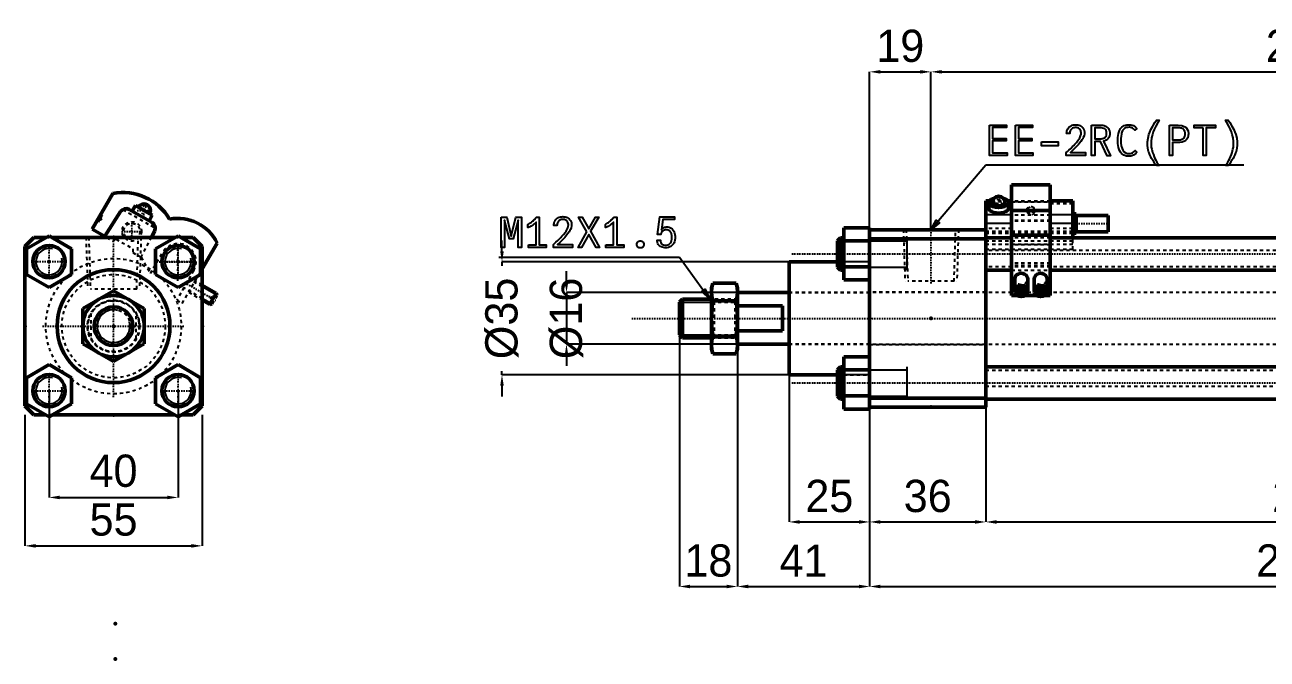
# Model space of a CAD drawing. Header units: millimetres. Extents: x -28 to 697, y -629 to 93.
# Drawn here: x -27.5 to 357.7, y -103.2 to 93.4 of the extents above; entities that cross this region are included whole.
import ezdxf

# ---------------------------------------------------------------- set-up
doc = ezdxf.new("R2010")
doc.units = ezdxf.units.MM
doc.linetypes.add('Center', pattern=[1.5, 0.45, -0.5, 0.05, -0.5])
doc.linetypes.add('Dashed', pattern=[2, 1, -1])
for name, color, linetype, lineweight in [('2d ConnectionPoints', 7, 'Continuous', 50), ('AM_0', 7, 'Continuous', 50), ('AM_4', 3, 'Continuous', 25), ('AM_5', 3, 'Continuous', 25), ('AM_7', 7, 'Center', 25), ('AM_9', 6, 'Dashed', 25)]:
    doc.layers.add(name, color=color, linetype=linetype, lineweight=lineweight)
doc.dimstyles.new('ISO-25', dxfattribs={"dimtxt": 2.5, "dimasz": 2.5, "dimexe": 1.25, "dimexo": 0.625, "dimtad": 1, "dimtxsty": 'Standard', "dimcen": 2.5, "dimadec": 0, "dimazin": 0, "dimtfac": 1, "dimtmove": 0, "dimatfit": 3, "dimfxl": 1, "dimarcsym": 0})

# ---------------------------------------------------------------- blocks, each defined once
blk = doc.blocks.new('1_mghcJFS_0132_switch_0_in_MGHCA70SDC32150T110A0_0')
at = {"layer": 'AM_0'}
for p, q in [((-0.26, 41.11), (-6.61, 30.11)), ((2.19, 35.53), (-2.71, 27.86)), ((11.96, 32.1), (4.88, 36.18)), ((6.82, 37.37), (5.82, 35.64)), ((12.02, 34.37), (6.82, 37.37)), ((11.02, 32.64), (12.02, 34.37)), ((-6.61, 30.11), (-2.08, 27.5)), ((11.73, 27.5), (12.73, 29.44)), ((27.5, 17.79), (32.1, 25.76)), ((31.87, 10.21), (27.5, 12.73)), ((27.5, 8.11), (29.87, 6.75)), ((30.62, 8.05), (29.87, 6.75)), ((30.62, 9.2), (30.12, 8.33)), ((30.99, 7.83), (30.12, 8.33)), ((30.99, 7.83), (30.45, 6.9)), ((30.62, 9.2), (31.49, 8.7)), ((31.87, 10.21), (31.12, 8.91)), ((32.02, 9.62), (31.49, 8.7)), ((32.02, 9.62), (31.87, 10.21)), ((29.87, 6.75), (30.45, 6.9))]:
    blk.add_line(p, q, dxfattribs=at)
for centre, radius, start, end in [((2.92, 24.61), 16.8, 30.5234, 100.9016), ((3.88, 34.45), 2, 60, 147.3974), ((9.42, 35.87), 2, 330, 150), ((10.96, 30.36), 2, 332.6026, 60), ((19.98, 19.96), 13.44, 25.5646, 101.0894)]:
    blk.add_arc(centre, radius, start, end, dxfattribs=at)
at = {"layer": 'AM_5', "linetype": 'Dashed'}
for p, q in [((27.5, 8.61), (21.79, 11.9)), ((27.5, 12.23), (23.36, 14.62))]:
    blk.add_line(p, q, dxfattribs=at)
at = {"layer": 'AM_5'}
for p, q in [((32.02, 9.62), (27.5, 12.23)), ((30.45, 6.9), (27.5, 8.61))]:
    blk.add_line(p, q, dxfattribs=at)
at = {"layer": 'AM_7'}
for p, q in [((7.32, 35.87), (11.52, 35.87)), ((10.52, 37.78), (8.32, 33.97)), ((9.42, 33.77), (9.42, 37.97)), ((-4.63, 33.59), (-4.15, 33.32)), ((5.67, 26.23), (5.67, 32.53)), ((2.52, 29.38), (8.82, 29.38)), ((19.98, 14.08), (19.98, 25.84)), ((14.1, 19.96), (25.86, 19.96)), ((22.14, 13.51), (31.67, 8.01))]:
    blk.add_line(p, q, dxfattribs=at)
at = {"layer": 'AM_9'}
for p, q in [((-3.53, 34.45), (-3.96, 34.7)), ((2.93, 36.15), (12.91, 30.39)), ((4.83, 36.1), (11.91, 32.01)), ((-5.26, 32.45), (-4.83, 32.2)), ((-4.28, 33.15), (-4.83, 32.2)), ((-3.84, 32.9), (-4.28, 33.15)), ((-3.53, 34.45), (-4.08, 33.5)), ((-3.64, 33.25), (-4.08, 33.5)), ((-3.84, 32.9), (-3.64, 33.25)), ((-2.08, 27.5), (-0.11, 26.36)), ((-0.11, 26.36), (0.82, 26.98)), ((0.82, 26.98), (6.02, 23.98)), ((8.55, 21.36), (11.73, 27.5)), ((6.02, 23.98), (5.95, 22.86)), ((5.95, 22.86), (8.55, 21.36)), ((8.55, 21.36), (11.43, 16.36)), ((11.43, 16.36), (15.13, 22.76)), ((24.82, 17.16), (19.58, 8.07)), ((21.31, 7.07), (27.5, 17.79)), ((27.5, 12.73), (25.31, 14)), ((19.58, 8.07), (21.31, 7.07)), ((23.31, 10.53), (27.5, 8.11))]:
    blk.add_line(p, q, dxfattribs=at)
for radius in [3, 2.5]:
    blk.add_circle((5.67, 29.38), radius, dxfattribs=at)
for centre, radius, start, end in [((3.83, 34.37), 2, 60, 116.633), ((10.91, 30.28), 2, 3.367, 60), ((19.98, 19.96), 5.6, 330, 150)]:
    blk.add_arc(centre, radius, start, end, dxfattribs=at)
blk = doc.blocks.new('2_HC_NUTM12X1_5_0_in_MGHCA70SDC32150T110A0_0')
at = {"layer": 'AM_0'}
for p, q in [((-9.5, 5.48), (0, 10.97)), ((0, 10.97), (9.5, 5.48)), ((-9.5, -5.48), (-9.5, 5.48)), ((9.5, 5.48), (9.5, -5.48)), ((0, -10.97), (-9.5, -5.48)), ((9.5, -5.48), (0, -10.97))]:
    blk.add_line(p, q, dxfattribs=at)
blk.add_circle((0, 0), 9.5, dxfattribs=at)
at = {"layer": 'AM_9'}
blk.add_circle((0, 0), 5.19, dxfattribs=at)
blk = doc.blocks.new('3_A__SD__C_32_150_ROD_070_0_in_MGHCA70SDC32150T110A0_0')
at = {"layer": 'AM_0'}
blk.add_circle((0, 0), 6, dxfattribs=at)
at = {"layer": 'AM_5'}
blk.add_arc((0, 0), 5.08, 75, 15, dxfattribs=at)
at = {"layer": 'AM_9'}
for p, q in [((-7, 3.87), (-7, -3.87)), ((7, -3.87), (7, 3.87))]:
    blk.add_line(p, q, dxfattribs=at)
blk.add_circle((0, 0), 8, dxfattribs=at)
blk = doc.blocks.new('4_A__SD_C_32_150_0__BODY__A70_0_in_MGHCA70SDC32150T110A0_0')
at = {"layer": 'AM_0'}
for p, q in [((-24.67, 27.5), (-27.5, 24.67)), ((-20, 28.03), (-26.95, 24.01)), ((-20.91, 27.5), (-24.67, 27.5)), ((-13.05, 24.01), (-20, 28.03)), ((19.09, 27.5), (-19.09, 27.5)), ((20, 28.03), (13.05, 24.01)), ((26.95, 24.01), (20, 28.03)), ((24.67, 27.5), (20.91, 27.5)), ((27.5, 24.67), (24.67, 27.5)), ((-27.5, 24.67), (-27.5, -24.67)), ((-26.95, 24.01), (-26.95, 15.99)), ((-13.05, 15.99), (-13.05, 24.01)), ((13.05, 24.01), (13.05, 15.99)), ((26.95, 15.99), (26.95, 24.01)), ((27.5, -24.67), (27.5, 24.67)), ((-26.95, 15.99), (-20, 11.97)), ((-20, 11.97), (-13.05, 15.99)), ((13.05, 15.99), (20, 11.97)), ((20, 11.97), (26.95, 15.99)), ((-20, -11.92), (-27, -15.96)), ((-13, -15.96), (-20, -11.92)), ((20, -11.92), (13, -15.96)), ((27, -15.96), (20, -11.92)), ((-27, -15.96), (-27, -24.04)), ((-13, -24.04), (-13, -15.96)), ((13, -15.96), (13, -24.04)), ((27, -24.04), (27, -15.96)), ((-27.5, -24.67), (-24.67, -27.5)), ((-27, -24.04), (-20, -28.08)), ((-20, -28.08), (-13, -24.04)), ((13, -24.04), (20, -28.08)), ((20, -28.08), (27, -24.04)), ((24.67, -27.5), (27.5, -24.67)), ((-24.67, -27.5), (-21.01, -27.5)), ((-18.99, -27.5), (18.99, -27.5)), ((21.01, -27.5), (24.67, -27.5))]:
    blk.add_line(p, q, dxfattribs=at)
for centre, radius in [((-20, 20), 5), ((20, 20), 5), ((0, 0), 17.5), ((-20, -20), 5), ((20, -20), 5)]:
    blk.add_circle(centre, radius, dxfattribs=at)
at = {"layer": 'AM_5', "linetype": 'Dashed'}
for p, q in [((-8.53, 27.5), (-8.03, 11.5)), ((8.53, 27.5), (8.03, 11.5))]:
    blk.add_line(p, q, dxfattribs=at)
at = {"layer": 'AM_5'}
for centre in [(-20, 20), (20, 20), (-20, -20), (20, -20)]:
    blk.add_arc(centre, 4.08, 75, 15, dxfattribs=at)
at = {"layer": 'AM_7'}
for p, q in [((0, -22.05), (0, 28.3)), ((-20, 14.75), (-20, 25.25)), ((20, 14.75), (20, 25.25)), ((-25.25, 20), (-14.75, 20)), ((14.75, 20), (25.25, 20)), ((-22.05, 0), (22.05, 0)), ((-20, -25.25), (-20, -14.75)), ((20, -25.25), (20, -14.75)), ((-25.25, -20), (-14.75, -20)), ((14.75, -20), (25.25, -20))]:
    blk.add_line(p, q, dxfattribs=at)
at = {"layer": 'AM_9'}
for p, q in [((-20.91, 27.5), (-19.09, 27.5)), ((-7.67, 27.5), (-7.18, 11.5)), ((7.18, 11.5), (7.67, 27.5)), ((19.09, 27.5), (20.91, 27.5)), ((7.18, 11.5), (-7.18, 11.5)), ((-18.99, -27.5), (-21.01, -27.5)), ((21.01, -27.5), (18.99, -27.5))]:
    blk.add_line(p, q, dxfattribs=at)
for radius in [21, 16, 8.1, 7.9]:
    blk.add_circle((0, 0), radius, dxfattribs=at)
blk = doc.blocks.new('*D5')
at = {"layer": 'AM_5', "color": 0, "lineweight": -2}
for p, q in [((-20, -20), (-20, -53.08)), ((20, -20), (20, -53.08)), ((-16.67, -53.08), (16.67, -53.08))]:
    blk.add_line(p, q, dxfattribs=at)
at = {"layer": 'AM_5', "color": 0}
for points in [[(-16.67, -52.53), (-16.67, -53.64), (-20, -53.08)], [(16.67, -53.64), (16.67, -52.53), (20, -53.08)]]:
    blk.add_solid(points, dxfattribs=at)
at = {"layer": 'Defpoints', "color": 0}
for p in [(-20, -20), (20, -20), (20, -53.08)]:
    blk.add_point(p, dxfattribs=at)
at = {"layer": 'AM_5', "color": 0, "insert": (0, -44.87), "char_height": 10, "attachment_point": 5}
blk.add_mtext('40', dxfattribs=at)
blk = doc.blocks.new('*D6')
at = {"layer": 'AM_5', "color": 0, "lineweight": -2}
for p, q in [((-27.5, -27.5), (-27.5, -68.08)), ((27.5, -27.5), (27.5, -68.08)), ((-24.17, -68.08), (24.17, -68.08))]:
    blk.add_line(p, q, dxfattribs=at)
at = {"layer": 'AM_5', "color": 0}
for points in [[(-24.17, -67.53), (-24.17, -68.64), (-27.5, -68.08)], [(24.17, -68.64), (24.17, -67.53), (27.5, -68.08)]]:
    blk.add_solid(points, dxfattribs=at)
at = {"layer": 'Defpoints', "color": 0}
for p in [(-27.5, -27.5), (27.5, -27.5), (27.5, -68.08)]:
    blk.add_point(p, dxfattribs=at)
at = {"layer": 'AM_5', "color": 0, "insert": (0, -59.98), "char_height": 10, "attachment_point": 5}
blk.add_mtext('55', dxfattribs=at)
blk = doc.blocks.new('1_mghcJFS_0132_switch_0_in_MGHCA70SDC32150T110A0_2')
at = {"layer": 'AM_0'}
for p, q in [((56, 41.41), (44, 41.41)), ((44, 7.07), (44, 41.41)), ((56, 7.07), (56, 41.41)), ((37.23, 36.45), (36, 36.45)), ((36, 27.5), (36, 36.45)), ((37, 35.87), (37, 34.14)), ((44, 36.45), (42.77, 36.45)), ((43, 34.14), (43, 35.87)), ((63, 36.45), (56, 36.45)), ((63, 25), (63, 36.45)), ((56, 33.4), (44, 33.4)), ((64, 32.38), (63, 32.38)), ((64, 32.38), (64, 26.38)), ((74, 31.88), (64, 31.88)), ((74, 31.88), (74, 26.88)), ((56, 25.76), (44, 25.76)), ((63, 26.38), (64, 26.38)), ((64, 26.88), (74, 26.88)), ((45, 12.26), (45, 8.76)), ((49, 8.76), (49, 12.26)), ((51, 12.26), (51, 8.76)), ((55, 8.76), (55, 12.26)), ((45.06, 9.2), (45.06, 8.91)), ((45.06, 8.91), (45.51, 8.7)), ((45.06, 8.33), (48.94, 8.33)), ((45.06, 8.33), (45.06, 8.05)), ((45.51, 7.83), (45.06, 8.05)), ((45.51, 8.7), (48.49, 8.7)), ((48.49, 7.83), (45.51, 7.83)), ((48.49, 8.7), (48.94, 8.91)), ((48.94, 8.05), (48.49, 7.83)), ((48.94, 9.2), (48.94, 8.91)), ((48.94, 8.33), (48.94, 8.05)), ((51.06, 9.2), (51.06, 8.91)), ((51.06, 8.91), (51.51, 8.7)), ((51.06, 8.33), (54.94, 8.33)), ((51.06, 8.33), (51.06, 8.05)), ((51.51, 7.83), (51.06, 8.05)), ((51.51, 8.7), (54.49, 8.7)), ((54.49, 7.83), (51.51, 7.83)), ((54.49, 8.7), (54.94, 8.91)), ((54.94, 8.05), (54.49, 7.83)), ((54.94, 9.2), (54.94, 8.91)), ((54.94, 8.33), (54.94, 8.05)), ((45.84, 7.07), (44, 7.07)), ((51.84, 7.07), (48.16, 7.07)), ((56, 7.07), (54.16, 7.07))]:
    blk.add_line(p, q, dxfattribs=at)
blk.add_arc((40, 35.87), 2, 0, 180, dxfattribs=at)
for centre, major_axis, ratio, start_param, end_param in [((40, 35.87), (-3, 0), 0.5, 5.246615, 10.461348), ((40, 35.87), (-2, 0), 0.5, 0, 3.141593), ((40, 34.14), (-3, 0), 0.5, 0, 3.141593), ((47, 12.26), (2, 0), 0.866025, 6.283185, 9.424778), ((53, 12.26), (2, 0), 0.866025, 0, 3.141593), ((47, 8.76), (-2, 0), 0.866025, 6.030505, 6.535866), ((47, 8.48), (-2, 0), 0.866025, 3.394273, 6.030505), ((47, 8.48), (-2, 0), 0.866025, 0.25268, 2.888912), ((47, 8.26), (-1.57, 0), 0.866025, 3.465602, 5.959176), ((47, 8.26), (-1.57, 0), 0.866025, 0.324009, 2.817583), ((47, 8.76), (-2, 0), 0.866025, 2.888912, 3.394273), ((53, 8.76), (-2, 0), 0.866025, 6.030505, 6.535866), ((53, 8.48), (-2, 0), 0.866025, 3.394273, 6.030505), ((53, 8.48), (-2, 0), 0.866025, 0.25268, 2.888912), ((53, 8.26), (-1.57, 0), 0.866025, 3.465602, 5.959176), ((53, 8.26), (-1.57, 0), 0.866025, 0.324009, 2.817583), ((53, 8.76), (-2, 0), 0.866025, 2.888912, 3.394273)]:
    blk.add_ellipse(centre, major_axis=major_axis, ratio=ratio, start_param=start_param, end_param=end_param, dxfattribs=at)
at = {"layer": 'AM_4'}
for p, q in [((37.07, 36.18), (36, 36.18)), ((44, 36.18), (42.93, 36.18)), ((63, 36.18), (56, 36.18)), ((44, 32.1), (36, 32.1)), ((63, 32.1), (56, 32.1)), ((44, 29.44), (36, 29.44)), ((63, 29.44), (56, 29.44))]:
    blk.add_line(p, q, dxfattribs=at)
at = {"layer": 'AM_7'}
blk.add_line((62.45, 29.38), (74.55, 29.38), dxfattribs=at)
at = {"layer": 'AM_9'}
for p, q in [((56, 41.11), (44, 41.11)), ((44, 35.53), (36, 35.53)), ((42.93, 36.18), (37.07, 36.18)), ((42.77, 36.45), (37.23, 36.45)), ((56, 36.37), (44, 36.37)), ((44, 36.15), (56, 36.15)), ((56, 36.1), (44, 36.1)), ((63, 35.53), (56, 35.53)), ((56, 33.15), (44, 33.15)), ((56, 32.01), (44, 32.01)), ((48.7, 33.58), (48.7, 33.08)), ((48.72, 33.5), (51.28, 33.5)), ((48.72, 33.25), (48.72, 33.5)), ((48.72, 33.25), (51.28, 33.25)), ((51.28, 33.15), (48.72, 33.15)), ((48.72, 32.9), (48.72, 33.15)), ((51.28, 32.9), (48.72, 32.9)), ((51.28, 33.25), (51.28, 33.5)), ((51.28, 32.9), (51.28, 33.15)), ((51.3, 33.08), (51.3, 33.58)), ((44, 27.86), (36, 27.86)), ((63, 26.98), (36, 26.98)), ((56, 30.39), (44, 30.39)), ((56, 30.11), (44, 30.11)), ((63, 27.86), (56, 27.86)), ((63, 26.36), (36, 26.36)), ((63, 23.98), (36, 23.98)), ((56, 25.56), (44, 25.56)), ((63, 21.36), (63, 25)), ((63, 22.86), (36, 22.86)), ((63, 21.36), (36, 21.36)), ((56, 22.76), (44, 22.76)), ((56, 17.16), (44, 17.16)), ((56, 16.36), (44, 16.36)), ((56, 8.07), (44, 8.07)), ((48.94, 9.2), (45.06, 9.2)), ((54.94, 9.2), (51.06, 9.2)), ((48.16, 7.07), (45.84, 7.07)), ((54.16, 7.07), (51.84, 7.07))]:
    blk.add_line(p, q, dxfattribs=at)
for centre, major_axis, ratio, start_param, end_param in [((40, 34.14), (-3, 0), 0.5, 3.141593, 6.283185), ((40, 35.87), (-2, 0), 0.5, 3.141593, 6.283185), ((40, 35.87), (-3, 0), 0.5, 4.178163, 5.246615), ((50, 33.08), (1.3, 0), 0.866025, 2.987133, 3.141593), ((50, 33.08), (1.3, 0), 0.866025, 3.141593, 3.296052), ((50, 33.33), (-1.3, 0), 0.866025, 3.296052, 6.128726), ((50, 33.33), (-1.3, 0), 0.866025, 0.15446, 2.987133), ((50, 33.08), (1.3, 0), 0.866025, 6.128726, 6.437645), ((47, 12.26), (2, 0), 0.866025, 3.141593, 6.283185), ((53, 12.26), (2, 0), 0.866025, 3.141593, 6.283185)]:
    blk.add_ellipse(centre, major_axis=major_axis, ratio=ratio, start_param=start_param, end_param=end_param, dxfattribs=at)
blk.add_ellipse((50, 33.58), major_axis=(-1.3, 0), ratio=0.866025, dxfattribs=at)
blk = doc.blocks.new('2_HC_NUTM12X1_5_0_in_MGHCA70SDC32150T110A0_2')
at = {"layer": 'AM_0'}
for p, q in [((-48.61, 10.97), (-49, 9.5)), ((-49, 9.5), (-49, -9.5)), ((-48.61, 10.97), (-41.39, 10.97)), ((-41, 9.5), (-41.39, 10.97)), ((-41, 9.5), (-41, -9.5)), ((-48.61, 5.48), (-41.39, 5.48)), ((-48.61, -5.48), (-41.39, -5.48)), ((-49, -9.5), (-48.61, -10.97)), ((-48.61, -10.97), (-41.39, -10.97)), ((-41.39, -10.97), (-41, -9.5))]:
    blk.add_line(p, q, dxfattribs=at)
for points in [[(-48.61, 10.97), (-48.9, 9.6), (-49, 8.23)], [(-49, 8.23), (-48.9, 6.86), (-48.61, 5.48)], [(-41, 8.23), (-41.1, 9.6), (-41.39, 10.97)], [(-41.39, 5.48), (-41.1, 6.85), (-41, 8.23)], [(-48.61, 5.48), (-48.9, 2.75), (-49, 0)], [(-41, 0), (-41.11, 2.82), (-41.39, 5.48)], [(-49, 0), (-48.89, -2.82), (-48.61, -5.48)], [(-41.39, -5.48), (-41.1, -2.75), (-41, 0)], [(-48.61, -5.48), (-48.9, -6.85), (-49, -8.23)], [(-41, -8.23), (-41.1, -6.86), (-41.39, -5.48)], [(-49, -8.23), (-48.9, -9.6), (-48.61, -10.97)], [(-41.39, -10.97), (-41.1, -9.6), (-41, -8.23)]]:
    blk.add_lwpolyline(points, dxfattribs=at)
at = {"layer": 'AM_5', "linetype": 'Dashed'}
for p, q in [((-41, 6), (-49, 6)), ((-41, -6), (-49, -6))]:
    blk.add_line(p, q, dxfattribs=at)
at = {"layer": 'AM_9'}
for p, q in [((-48.19, 5.19), (-49, 6)), ((-41.81, 5.19), (-48.19, 5.19)), ((-48.19, 5.19), (-48.19, -5.19)), ((-41, 6), (-41.81, 5.19)), ((-41.81, 5.19), (-41.81, -5.19)), ((-49, -6), (-48.19, -5.19)), ((-48.19, -5.19), (-41.81, -5.19)), ((-41.81, -5.19), (-41, -6))]:
    blk.add_line(p, q, dxfattribs=at)
blk = doc.blocks.new('3_A__SD__C_32_150_ROD_070_0_in_MGHCA70SDC32150T110A0_2')
at = {"layer": 'AM_0'}
for p, q in [((-25, 8), (-41, 8)), ((-58.08, 6), (-59, 5.08)), ((-59, 5.08), (-59, -5.08)), ((-49, 6), (-58.08, 6)), ((-58.08, 6), (-58.08, -6)), ((-27, 3.87), (-41, 3.87)), ((-27, -3.87), (-27, 3.87)), ((-59, -5.08), (-58.08, -6)), ((-58.08, -6), (-49, -6)), ((-27, -3.87), (-41, -3.87)), ((-41, -8), (-25, -8))]:
    blk.add_line(p, q, dxfattribs=at)
at = {"layer": 'AM_5'}
for p, q in [((-59, 5.08), (-49, 5.08)), ((-59, -5.08), (-49, -5.08))]:
    blk.add_line(p, q, dxfattribs=at)
at = {"layer": 'AM_5', "linetype": 'Dashed'}
for p, q in [((-49, 5.08), (-41, 5.08)), ((-41, 6), (-41, 5.08)), ((-49, -5.08), (-41, -5.08)), ((-41, -6), (-41, -5.08))]:
    blk.add_line(p, q, dxfattribs=at)
at = {"layer": 'AM_7'}
blk.add_line((-73.75, 0), (250.75, 0), dxfattribs=at)
at = {"layer": 'AM_9'}
for p, q in [((236, 16), (186, 16)), ((186, 16), (186, -16)), ((186, 8), (-25, 8)), ((-41, 6), (-49, 6)), ((-49, -6), (-41, -6)), ((-25, -8), (186, -8)), ((186, -16), (236, -16))]:
    blk.add_line(p, q, dxfattribs=at)
blk = doc.blocks.new('4_A__SD_C_32_150_0__BODY__A70_0_in_MGHCA70SDC32150T110A0_2')
at = {"layer": 'AM_0'}
for p, q in [((-8, 28.03), (0, 28.03)), ((-8, 11.97), (-8, 28.03)), ((0, -28.08), (0, 28.03)), ((36, 27.5), (0, 27.5)), ((36, -27.5), (36, 27.5)), ((236, -27.5), (236, 27.5)), ((262, 27.5), (236, 27.5)), ((270, 28.03), (262, 28.03)), ((262, -28.08), (262, 28.03)), ((270, 11.97), (270, 28.03)), ((-9.08, 25), (-10, 24.08)), ((-10, 24.08), (-10, 15.92)), ((-8, 25), (-9.08, 25)), ((-9.08, 25), (-9.08, 15)), ((-8, 24.01), (0, 24.01)), ((36, 24.67), (0, 24.67)), ((44, 25), (36, 25)), ((236, 25), (56, 25)), ((262, 24.67), (236, 24.67)), ((270, 24.01), (262, 24.01)), ((271.08, 25), (270, 25)), ((272, 24.08), (271.08, 25)), ((271.08, 25), (271.08, 15)), ((272, 24.08), (272, 15.92)), ((-25, -17.5), (-25, 17.5)), ((-10, 17.5), (-25, 17.5)), ((-10, 15.92), (-9.08, 15)), ((-8, 15.99), (0, 15.99)), ((270, 15.99), (262, 15.99)), ((271.08, 15), (272, 15.92)), ((-9.08, 15), (-8, 15)), ((-8, 11.97), (0, 11.97)), ((36, 15), (44, 15)), ((56, 15), (236, 15)), ((270, 11.97), (262, 11.97)), ((270, 15), (271.08, 15)), ((-9.08, -15), (-10, -15.92)), ((-8, -15), (-9.08, -15)), ((-9.08, -15), (-9.08, -25)), ((-8, -11.92), (0, -11.92)), ((-8, -28.08), (-8, -11.92)), ((236, -15), (36, -15)), ((270, -11.92), (262, -11.92)), ((270, -28.08), (270, -11.92)), ((271.08, -15), (270, -15)), ((272, -15.92), (271.08, -15)), ((271.08, -15), (271.08, -25)), ((-25, -17.5), (-10, -17.5)), ((-10, -15.92), (-10, -24.08)), ((-8, -15.96), (0, -15.96)), ((270, -15.96), (262, -15.96)), ((272, -15.92), (272, -24.08)), ((-10, -24.08), (-9.08, -25)), ((-9.08, -25), (-8, -25)), ((-8, -24.04), (0, -24.04)), ((36, -24.67), (0, -24.67)), ((36, -25), (236, -25)), ((262, -24.67), (236, -24.67)), ((270, -24.04), (262, -24.04)), ((270, -25), (271.08, -25)), ((271.08, -25), (272, -24.08)), ((-8, -28.08), (0, -28.08)), ((36, -27.5), (0, -27.5)), ((262, -27.5), (236, -27.5)), ((270, -28.08), (262, -28.08))]:
    blk.add_line(p, q, dxfattribs=at)
at = {"layer": 'AM_5', "linetype": 'Dashed'}
for p, q in [((10.47, 27.5), (10.97, 11.5)), ((27.53, 27.5), (27.03, 11.5)), ((240.47, 27.5), (240.97, 11.5)), ((257.53, 27.5), (257.03, 11.5))]:
    blk.add_line(p, q, dxfattribs=at)
at = {"layer": 'AM_5'}
for p, q in [((-10, 24.08), (11.5, 24.08)), ((11.5, 25), (11.5, 24.08)), ((11.5, 25), (11.5, 15)), ((250.5, 25), (250.5, 24.08)), ((250.5, 25), (250.5, 15)), ((272, 24.08), (250.5, 24.08)), ((-10, 15.92), (11.5, 15.92)), ((11.5, 15), (11.5, 15.92)), ((272, 15.92), (250.5, 15.92)), ((250.5, 15), (250.5, 15.92)), ((11.5, -15), (11.5, -15.92)), ((11.5, -15), (11.5, -25)), ((250.5, -15), (250.5, -15.92)), ((250.5, -15), (250.5, -25)), ((-10, -15.92), (11.5, -15.92)), ((272, -15.92), (250.5, -15.92)), ((-10, -24.08), (11.5, -24.08)), ((11.5, -25), (11.5, -24.08)), ((272, -24.08), (250.5, -24.08)), ((250.5, -25), (250.5, -24.08))]:
    blk.add_line(p, q, dxfattribs=at)
at = {"layer": 'AM_7'}
for p, q in [((19, 28.3), (19, 10.7)), ((249, 28.3), (249, 10.7)), ((-24.1, 20), (286.1, 20)), ((-24.1, -20), (286.1, -20))]:
    blk.add_line(p, q, dxfattribs=at)
at = {"layer": 'AM_9'}
for p, q in [((11.33, 27.5), (11.82, 11.5)), ((26.18, 11.5), (26.67, 27.5)), ((241.33, 27.5), (241.82, 11.5)), ((256.18, 11.5), (256.67, 27.5)), ((56, 25), (44, 25)), ((236, 21), (36, 21)), ((0, 17.5), (-10, 17.5)), ((236, 16), (36, 16)), ((44, 15), (56, 15)), ((0, 7.9), (-25, 7.9)), ((36, 8.1), (0, 8.1)), ((26.18, 11.5), (11.82, 11.5)), ((256.18, 11.5), (241.82, 11.5)), ((-25, -7.9), (0, -7.9)), ((0, -8.1), (36, -8.1)), ((-10, -17.5), (0, -17.5)), ((36, -16), (236, -16)), ((36, -21), (236, -21))]:
    blk.add_line(p, q, dxfattribs=at)
blk = doc.blocks.new('*D25')
at = {"layer": 'AM_5', "color": 0, "lineweight": -2}
for p, q in [((234.44, 2.41), (234.44, 78.82)), ((237.78, 78.82), (250.11, 78.82)), ((253.44, 29.91), (253.44, 78.82))]:
    blk.add_line(p, q, dxfattribs=at)
at = {"layer": 'AM_5', "color": 0}
for points in [[(237.78, 79.38), (237.78, 78.27), (234.44, 78.82)], [(250.11, 78.27), (250.11, 79.38), (253.44, 78.82)]]:
    blk.add_solid(points, dxfattribs=at)
at = {"layer": 'Defpoints', "color": 0}
for p in [(253.44, 78.82), (253.44, 29.91), (234.44, 2.41)]:
    blk.add_point(p, dxfattribs=at)
at = {"layer": 'AM_5', "color": 0, "insert": (243.94, 86.82), "char_height": 10, "attachment_point": 5}
blk.add_mtext('19', dxfattribs=at)
blk = doc.blocks.new('*D26')
at = {"layer": 'AM_5', "color": 0, "lineweight": -2}
for p, q in [((253.44, 29.91), (253.44, 78.82)), ((256.78, 78.82), (480.11, 78.82)), ((483.44, 29.91), (483.44, 78.82))]:
    blk.add_line(p, q, dxfattribs=at)
at = {"layer": 'AM_5', "color": 0}
for points in [[(256.78, 79.38), (256.78, 78.27), (253.44, 78.82)], [(480.11, 78.27), (480.11, 79.38), (483.44, 78.82)]]:
    blk.add_solid(points, dxfattribs=at)
at = {"layer": 'Defpoints', "color": 0}
for p in [(483.44, 78.82), (253.44, 29.91), (483.44, 29.91)]:
    blk.add_point(p, dxfattribs=at)
at = {"layer": 'AM_5', "color": 0, "insert": (368.44, 86.82), "char_height": 10, "attachment_point": 5}
blk.add_mtext('230', dxfattribs=at)
blk = doc.blocks.new('*D28')
at = {"layer": 'AM_5', "color": 0, "lineweight": -2}
for p, q in [((234.44, 2.41), (234.44, -60.68)), ((270.44, 2.41), (270.44, -60.68)), ((237.78, -60.68), (267.11, -60.68))]:
    blk.add_line(p, q, dxfattribs=at)
at = {"layer": 'AM_5', "color": 0}
for points in [[(237.78, -60.12), (237.78, -61.23), (234.44, -60.68)], [(267.11, -61.23), (267.11, -60.12), (270.44, -60.68)]]:
    blk.add_solid(points, dxfattribs=at)
at = {"layer": 'Defpoints', "color": 0}
for p in [(234.44, 2.41), (270.44, 2.41), (270.44, -60.68)]:
    blk.add_point(p, dxfattribs=at)
at = {"layer": 'AM_5', "color": 0, "insert": (252.44, -52.68), "char_height": 10, "attachment_point": 5}
blk.add_mtext('36', dxfattribs=at)
blk = doc.blocks.new('*D29')
at = {"layer": 'AM_5', "color": 0, "lineweight": -2}
for p, q in [((270.44, 2.41), (270.44, -60.68)), ((470.44, 2.41), (470.44, -60.68)), ((273.78, -60.68), (467.11, -60.68))]:
    blk.add_line(p, q, dxfattribs=at)
at = {"layer": 'AM_5', "color": 0}
for points in [[(273.78, -60.12), (273.78, -61.23), (270.44, -60.68)], [(467.11, -61.23), (467.11, -60.12), (470.44, -60.68)]]:
    blk.add_solid(points, dxfattribs=at)
at = {"layer": 'Defpoints', "color": 0}
for p in [(270.44, 2.41), (470.44, 2.41), (470.44, -60.68)]:
    blk.add_point(p, dxfattribs=at)
at = {"layer": 'AM_5', "color": 0, "insert": (370.44, -52.68), "char_height": 10, "attachment_point": 5}
blk.add_mtext('200', dxfattribs=at)
blk = doc.blocks.new('*D31')
at = {"layer": 'AM_5', "color": 0, "lineweight": -2}
for p, q in [((209.44, 2.41), (209.44, -60.68)), ((234.44, 2.41), (234.44, -60.68)), ((212.78, -60.68), (231.11, -60.68))]:
    blk.add_line(p, q, dxfattribs=at)
at = {"layer": 'AM_5', "color": 0}
for points in [[(212.78, -60.12), (212.78, -61.23), (209.44, -60.68)], [(231.11, -61.23), (231.11, -60.12), (234.44, -60.68)]]:
    blk.add_solid(points, dxfattribs=at)
at = {"layer": 'Defpoints', "color": 0}
for p in [(209.44, 2.41), (234.44, 2.41), (234.44, -60.68)]:
    blk.add_point(p, dxfattribs=at)
at = {"layer": 'AM_5', "color": 0, "insert": (221.94, -52.68), "char_height": 10, "attachment_point": 5}
blk.add_mtext('25', dxfattribs=at)
blk = doc.blocks.new('*D32')
at = {"layer": 'AM_5', "color": 0, "lineweight": -2}
for p, q in [((234.44, 2.41), (234.44, -80.68)), ((496.44, 2.41), (496.44, -80.68)), ((237.78, -80.68), (493.11, -80.68))]:
    blk.add_line(p, q, dxfattribs=at)
at = {"layer": 'AM_5', "color": 0}
for points in [[(237.78, -80.12), (237.78, -81.23), (234.44, -80.68)], [(493.11, -81.23), (493.11, -80.12), (496.44, -80.68)]]:
    blk.add_solid(points, dxfattribs=at)
at = {"layer": 'Defpoints', "color": 0}
for p in [(234.44, 2.41), (496.44, 2.41), (496.44, -80.68)]:
    blk.add_point(p, dxfattribs=at)
at = {"layer": 'AM_5', "color": 0, "insert": (365.44, -72.68), "char_height": 10, "attachment_point": 5}
blk.add_mtext('262', dxfattribs=at)
blk = doc.blocks.new('*D33')
at = {"layer": 'AM_5', "color": 0, "lineweight": -2}
for p, q in [((193.44, 2.41), (193.44, -80.68)), ((234.44, 2.41), (234.44, -80.68)), ((196.78, -80.68), (231.11, -80.68))]:
    blk.add_line(p, q, dxfattribs=at)
at = {"layer": 'AM_5', "color": 0}
for points in [[(196.78, -80.12), (196.78, -81.23), (193.44, -80.68)], [(231.11, -81.23), (231.11, -80.12), (234.44, -80.68)]]:
    blk.add_solid(points, dxfattribs=at)
at = {"layer": 'Defpoints', "color": 0}
for p in [(193.44, 2.41), (234.44, 2.41), (234.44, -80.68)]:
    blk.add_point(p, dxfattribs=at)
at = {"layer": 'AM_5', "color": 0, "insert": (213.94, -72.68), "char_height": 10, "attachment_point": 5}
blk.add_mtext('41', dxfattribs=at)
blk = doc.blocks.new('*D34')
at = {"layer": 'AM_5', "color": 0, "lineweight": -2}
for p, q in [((175.44, 2.41), (175.44, -80.68)), ((193.44, 2.41), (193.44, -80.68)), ((178.78, -80.68), (190.11, -80.68))]:
    blk.add_line(p, q, dxfattribs=at)
at = {"layer": 'AM_5', "color": 0}
for points in [[(178.78, -80.12), (178.78, -81.23), (175.44, -80.68)], [(190.11, -81.23), (190.11, -80.12), (193.44, -80.68)]]:
    blk.add_solid(points, dxfattribs=at)
at = {"layer": 'Defpoints', "color": 0}
for p in [(175.44, 2.41), (193.44, 2.41), (193.44, -80.68)]:
    blk.add_point(p, dxfattribs=at)
at = {"layer": 'AM_5', "color": 0, "insert": (184.44, -72.68), "char_height": 10, "attachment_point": 5}
blk.add_mtext('18', dxfattribs=at)
blk = doc.blocks.new('*D35')
at = {"layer": 'AM_5', "color": 0, "lineweight": -2}
for p, q in [((140.44, 13.74), (140.44, 17.07)), ((193.44, 10.41), (140.44, 10.41)), ((140.44, 10.41), (140.44, -5.59)), ((193.44, -5.59), (140.44, -5.59)), ((140.44, -8.93), (140.44, -12.26))]:
    blk.add_line(p, q, dxfattribs=at)
at = {"layer": 'AM_5', "color": 0}
for points in [[(139.89, 13.74), (141, 13.74), (140.44, 10.41)], [(141, -8.93), (139.89, -8.93), (140.44, -5.59)]]:
    blk.add_solid(points, dxfattribs=at)
at = {"layer": 'Defpoints', "color": 0}
for p in [(193.44, 10.41), (140.44, -5.59), (193.44, -5.59)]:
    blk.add_point(p, dxfattribs=at)
at = {"layer": 'AM_5', "color": 0, "insert": (140.44, 2.41), "char_height": 10, "attachment_point": 5, "rotation": 90}
blk.add_mtext('Ø16', dxfattribs=at)
blk = doc.blocks.new('*D36')
at = {"layer": 'AM_5', "color": 0, "lineweight": -2}
for p, q in [((120.44, 23.24), (120.44, 26.57)), ((234.44, 19.91), (120.44, 19.91)), ((120.44, 19.91), (120.44, 18.74)), ((120.44, -15.09), (120.44, -13.93)), ((234.44, -15.09), (120.44, -15.09)), ((120.44, -18.43), (120.44, -21.76))]:
    blk.add_line(p, q, dxfattribs=at)
at = {"layer": 'AM_5', "color": 0}
for points in [[(119.89, 23.24), (121, 23.24), (120.44, 19.91)], [(121, -18.43), (119.89, -18.43), (120.44, -15.09)]]:
    blk.add_solid(points, dxfattribs=at)
at = {"layer": 'Defpoints', "color": 0}
for p in [(234.44, 19.91), (120.44, -15.09), (234.44, -15.09)]:
    blk.add_point(p, dxfattribs=at)
at = {"layer": 'AM_5', "color": 0, "insert": (120.44, 2.41), "char_height": 10, "attachment_point": 5, "rotation": 90}
blk.add_mtext('Ø35', dxfattribs=at)

msp = doc.modelspace()

# ---------------------------------------------------------------- linework, layer by layer
at = {"layer": '2d ConnectionPoints'}
for p in [(0, 27.5), (0, 27.5), (253.442, 29.907), (-20, 20), (20, 20), (278.442, 22.407), (-27.5, 0), (-27.5, 0), (0, 0), (0, 0), (0, 0), (0, 0), (0, 0), (0, 0), (0, 0), (0, 0), (0, 0), (0, 0), (0, 0), (0, 0), (0, 0), (27.5, 0), (27.5, 0), (175.442, 2.407), (193.442, 2.407), (193.442, 2.407), (234.442, 2.407), (234.442, 2.407), (234.442, 2.407), (234.442, 2.407), (253.442, 2.407), (253.442, 2.407), (253.442, -25.093), (0, -27.5), (0, -27.5), (0.542, -92.191), (0.542, -103.191)]:
    msp.add_point(p, dxfattribs=at)
at = {"layer": 'AM_5'}
for p, q in [((270.442, 49.907), (253.442, 29.907)), ((350.442, 49.907), (270.442, 49.907)), ((119.442, 21.407), (175.442, 21.407)), ((175.442, 21.407), (184.902, 8.407))]:
    msp.add_line(p, q, dxfattribs=at)
for points in [[(271.612, 62.332), (276.903, 62.332), (276.903, 61.526), (272.574, 61.526), (272.574, 58.211), (276.734, 58.211), (276.734, 57.418), (272.574, 57.418), (272.574, 53.713), (277.072, 53.713), (277.072, 52.907), (271.612, 52.907), (271.612, 62.332)], [(279.612, 62.332), (284.903, 62.332), (284.903, 61.526), (280.574, 61.526), (280.574, 58.211), (284.734, 58.211), (284.734, 57.418), (280.574, 57.418), (280.574, 53.713), (285.072, 53.713), (285.072, 52.907), (279.612, 52.907), (279.612, 62.332)], [(295.736, 54.129), (295.736, 54.129), (296.164, 54.52), (296.774, 55.092), (296.774, 55.092), (297.346, 55.645), (297.705, 56.004), (297.705, 56.004), (298.05, 56.366), (298.544, 56.935), (298.544, 56.935), (299.009, 57.534), (299.304, 57.951), (299.304, 57.951), (299.564, 58.367), (299.845, 58.959), (299.845, 58.959), (299.997, 59.513), (300.026, 59.862), (300.026, 59.862), (300.017, 60.058), (299.971, 60.335), (299.971, 60.335), (299.884, 60.592), (299.805, 60.753), (299.805, 60.753), (299.71, 60.902), (299.542, 61.099), (299.542, 61.099), (299.345, 61.264), (299.197, 61.357), (299.197, 61.357), (299.039, 61.434), (298.787, 61.518), (298.787, 61.518), (298.518, 61.563), (298.329, 61.572), (298.329, 61.572), (298.121, 61.563), (297.826, 61.516), (297.826, 61.516), (297.551, 61.43), (297.38, 61.351), (297.38, 61.351), (297.221, 61.254), (297.01, 61.08), (297.01, 61.08), (296.831, 60.87), (296.73, 60.71), (296.73, 60.71), (296.646, 60.537), (296.555, 60.253), (296.555, 60.253), (296.506, 59.942), (296.496, 59.719), (295.521, 59.719), (295.521, 59.719), (295.536, 60.053), (295.616, 60.517), (295.616, 60.517), (295.763, 60.938), (295.898, 61.195), (295.898, 61.195), (296.06, 61.43), (296.341, 61.737), (296.341, 61.737), (296.67, 61.991), (296.916, 62.131), (296.916, 62.131), (297.177, 62.245), (297.589, 62.37), (297.589, 62.37), (298.025, 62.436), (298.329, 62.449), (298.329, 62.449), (298.614, 62.437), (299.026, 62.374), (299.026, 62.374), (299.421, 62.258), (299.675, 62.15), (299.675, 62.15), (299.914, 62.019), (300.236, 61.781), (300.236, 61.781), (300.513, 61.493), (300.673, 61.273), (300.673, 61.273), (300.807, 61.033), (300.953, 60.642), (300.953, 60.642), (301.031, 60.214), (301.046, 59.908), (301.046, 59.908), (301.024, 59.561), (300.908, 59.029), (300.908, 59.029), (300.693, 58.481), (300.494, 58.107), (300.494, 58.107), (300.265, 57.735), (299.895, 57.198), (299.895, 57.198), (299.491, 56.684), (299.204, 56.355), (299.204, 56.355), (298.894, 56.021), (298.374, 55.479), (298.374, 55.479), (297.788, 54.888), (297.361, 54.467), (296.672, 53.791), (301.326, 53.785), (301.326, 52.907), (295.391, 52.907), (295.391, 53.817), (295.736, 54.129)], [(303.274, 62.332), (306.017, 62.332), (306.017, 62.332), (306.299, 62.321), (306.714, 62.264), (306.714, 62.264), (307.122, 62.157), (307.389, 62.059), (307.389, 62.059), (307.645, 61.938), (307.994, 61.711), (307.994, 61.711), (308.302, 61.429), (308.484, 61.211), (308.484, 61.211), (308.64, 60.969), (308.808, 60.563), (308.808, 60.563), (308.899, 60.105), (308.916, 59.771), (308.916, 59.771), (308.895, 59.403), (308.783, 58.903), (308.783, 58.903), (308.575, 58.465), (308.383, 58.208), (308.383, 58.208), (308.157, 57.979), (307.769, 57.69), (307.769, 57.69), (307.323, 57.466), (306.992, 57.353), (309.15, 52.842), (308.097, 52.842), (305.991, 57.197), (305.848, 57.197), (304.236, 57.197), (304.236, 52.907), (303.274, 52.907), (303.274, 62.332)], [(314.706, 52.686), (314.706, 52.686), (314.072, 52.735), (313.245, 52.99), (313.245, 52.99), (312.57, 53.464), (312.204, 53.902), (312.204, 53.902), (311.904, 54.434), (311.58, 55.406), (311.58, 55.406), (311.405, 56.587), (311.372, 57.49), (311.372, 57.49), (311.408, 58.442), (311.595, 59.678), (311.595, 59.678), (311.944, 60.682), (312.266, 61.224), (312.266, 61.224), (312.654, 61.665), (313.352, 62.143), (313.352, 62.143), (314.189, 62.4), (314.823, 62.449), (314.823, 62.449), (315.431, 62.403), (316.234, 62.162), (316.234, 62.162), (316.905, 61.713), (317.28, 61.299), (316.656, 60.792), (316.656, 60.792), (316.481, 60.977), (316.214, 61.206), (316.214, 61.206), (315.941, 61.378), (315.756, 61.461), (315.756, 61.461), (315.573, 61.524), (315.307, 61.593), (315.307, 61.593), (315.052, 61.63), (314.888, 61.637), (314.888, 61.637), (314.52, 61.618), (314.026, 61.521), (314.026, 61.521), (313.605, 61.341), (313.364, 61.175), (313.364, 61.175), (313.152, 60.974), (312.883, 60.609), (312.883, 60.609), (312.672, 60.168), (312.565, 59.833), (312.565, 59.833), (312.479, 59.462), (312.387, 58.838), (312.387, 58.838), (312.337, 58.13), (312.327, 57.613), (312.327, 57.613), (312.35, 56.85), (312.472, 55.849), (312.472, 55.849), (312.698, 55.019), (312.906, 54.561), (312.906, 54.561), (313.165, 54.183), (313.658, 53.774), (313.658, 53.774), (314.277, 53.554), (314.758, 53.512), (314.758, 53.512), (315.264, 53.55), (315.919, 53.751), (315.919, 53.751), (316.449, 54.123), (316.734, 54.467), (317.313, 53.947), (317.313, 53.947), (316.959, 53.493), (316.271, 53.001), (316.271, 53.001), (315.395, 52.737), (314.706, 52.686)], [(323.356, 49.748), (323.356, 49.748), (323.012, 50.23), (322.538, 50.925), (322.538, 50.925), (322.117, 51.589), (321.865, 52.013), (321.865, 52.013), (321.634, 52.433), (321.326, 53.07), (321.326, 53.07), (321.063, 53.718), (320.912, 54.155), (320.912, 54.155), (320.786, 54.597), (320.649, 55.268), (320.649, 55.268), (320.575, 55.95), (320.561, 56.411), (320.561, 56.411), (320.592, 57.136), (320.751, 58.245), (320.751, 58.245), (321.046, 59.379), (321.319, 60.148), (321.319, 60.148), (321.644, 60.914), (322.215, 62.03), (322.215, 62.03), (322.886, 63.106), (323.389, 63.801), (324.208, 63.801), (324.208, 63.801), (323.749, 63.091), (323.142, 62.013), (323.142, 62.013), (322.633, 60.92), (322.349, 60.184), (322.349, 60.184), (322.112, 59.448), (321.856, 58.357), (321.856, 58.357), (321.719, 57.281), (321.692, 56.573), (321.692, 56.573), (321.705, 56.153), (321.774, 55.5), (321.774, 55.5), (321.9, 54.818), (322.017, 54.347), (322.017, 54.347), (322.157, 53.87), (322.403, 53.156), (322.403, 53.156), (322.693, 52.443), (322.911, 51.968), (322.911, 51.968), (323.145, 51.5), (323.52, 50.82), (323.52, 50.82), (323.923, 50.168), (324.208, 49.748), (323.356, 49.748)], [(327.398, 62.332), (330.05, 62.332), (330.05, 62.332), (331.215, 62.223), (332.478, 61.65), (332.478, 61.65), (333.157, 60.585), (333.287, 59.602), (333.287, 59.602), (333.251, 59.051), (333.064, 58.352), (333.064, 58.352), (332.717, 57.805), (332.396, 57.525), (332.396, 57.525), (332.02, 57.304), (331.377, 57.065), (331.377, 57.065), (330.643, 56.936), (330.102, 56.911), (328.36, 56.911), (328.36, 52.907), (327.398, 52.907), (327.398, 62.332)], [(337.868, 61.487), (335.047, 61.487), (335.047, 62.332), (341.638, 62.332), (341.638, 61.487), (338.83, 61.487), (338.83, 52.907), (337.868, 52.907), (337.868, 61.487)], [(344.782, 49.748), (344.782, 49.748), (345.067, 50.168), (345.471, 50.82), (345.471, 50.82), (345.845, 51.5), (346.079, 51.968), (346.079, 51.968), (346.297, 52.443), (346.587, 53.156), (346.587, 53.156), (346.833, 53.87), (346.973, 54.347), (346.973, 54.347), (347.09, 54.818), (347.217, 55.5), (347.217, 55.5), (347.285, 56.153), (347.298, 56.573), (347.298, 56.573), (347.272, 57.281), (347.134, 58.357), (347.134, 58.357), (346.878, 59.448), (346.641, 60.184), (346.641, 60.184), (346.357, 60.92), (345.848, 62.013), (345.848, 62.013), (345.241, 63.091), (344.782, 63.801), (345.601, 63.801), (345.601, 63.801), (346.104, 63.106), (346.775, 62.03), (346.775, 62.03), (347.346, 60.914), (347.672, 60.148), (347.672, 60.148), (347.944, 59.379), (348.24, 58.245), (348.24, 58.245), (348.399, 57.136), (348.429, 56.411), (348.429, 56.411), (348.415, 55.95), (348.341, 55.268), (348.341, 55.268), (348.204, 54.597), (348.078, 54.155), (348.078, 54.155), (347.927, 53.718), (347.664, 53.07), (347.664, 53.07), (347.356, 52.433), (347.126, 52.013), (347.126, 52.013), (346.874, 51.589), (346.452, 50.925), (346.452, 50.925), (345.978, 50.23), (345.634, 49.748), (344.782, 49.748)], [(305.562, 58.042), (305.562, 58.042), (305.837, 58.047), (306.219, 58.072), (306.219, 58.072), (306.563, 58.119), (306.771, 58.162), (306.771, 58.162), (306.964, 58.221), (307.227, 58.348), (307.227, 58.348), (307.458, 58.521), (307.594, 58.663), (307.594, 58.663), (307.709, 58.829), (307.835, 59.133), (307.835, 59.133), (307.902, 59.502), (307.915, 59.784), (307.915, 59.784), (307.892, 60.144), (307.767, 60.597), (307.767, 60.597), (307.535, 60.949), (307.321, 61.126), (307.321, 61.126), (307.071, 61.266), (306.652, 61.416), (306.652, 61.416), (306.18, 61.498), (305.835, 61.513), (304.236, 61.513), (304.236, 58.042), (305.562, 58.042)], [(329.621, 57.717), (329.621, 57.717), (329.961, 57.722), (330.421, 57.749), (330.421, 57.749), (330.821, 57.798), (331.054, 57.844), (331.054, 57.844), (331.265, 57.906), (331.548, 58.042), (331.548, 58.042), (331.791, 58.23), (331.932, 58.383), (331.932, 58.383), (332.05, 58.565), (332.178, 58.898), (332.178, 58.898), (332.247, 59.304), (332.26, 59.615), (332.26, 59.615), (332.248, 59.903), (332.185, 60.285), (332.185, 60.285), (332.068, 60.605), (331.961, 60.785), (331.961, 60.785), (331.833, 60.941), (331.612, 61.135), (331.612, 61.135), (331.356, 61.28), (331.165, 61.351), (331.165, 61.351), (330.957, 61.404), (330.615, 61.463), (330.615, 61.463), (330.234, 61.494), (329.959, 61.5), (328.36, 61.5), (328.36, 57.717), (329.621, 57.717)], [(287.742, 57.093), (292.942, 57.093), (292.942, 55.923), (287.742, 55.923), (287.742, 57.093)], [(120.229, 33.832), (121.906, 33.832), (123.336, 27.943), (124.753, 33.832), (126.456, 33.832), (126.456, 24.407), (125.494, 24.407), (125.494, 32.844), (125.429, 32.812), (123.934, 27.072), (122.751, 27.072), (121.236, 32.812), (121.191, 32.838), (121.191, 24.407), (120.229, 24.407), (120.229, 33.832)], [(128.658, 25.239), (131.05, 25.239), (131.05, 32.272), (131.05, 32.272), (130.921, 32.143), (130.704, 31.941), (130.704, 31.941), (130.457, 31.729), (130.276, 31.583), (130.276, 31.583), (130.089, 31.438), (129.805, 31.232), (129.805, 31.232), (129.519, 31.04), (129.327, 30.92), (129.327, 30.92), (129.14, 30.811), (128.88, 30.68), (128.88, 30.68), (128.645, 30.585), (128.502, 30.543), (128.502, 31.531), (128.502, 31.531), (128.68, 31.616), (128.959, 31.776), (128.959, 31.776), (129.255, 31.976), (129.461, 32.132), (129.461, 32.132), (129.667, 32.3), (129.968, 32.559), (129.968, 32.559), (130.258, 32.828), (130.445, 33.013), (130.445, 33.013), (130.622, 33.196), (130.86, 33.452), (130.86, 33.452), (131.063, 33.687), (131.18, 33.832), (132.012, 33.832), (132.012, 25.239), (134.183, 25.239), (134.183, 24.407), (128.658, 24.407), (128.658, 25.239)], [(136.736, 25.629), (136.736, 25.629), (137.164, 26.02), (137.774, 26.592), (137.774, 26.592), (138.346, 27.145), (138.705, 27.504), (138.705, 27.504), (139.05, 27.866), (139.544, 28.435), (139.544, 28.435), (140.009, 29.034), (140.304, 29.451), (140.304, 29.451), (140.564, 29.867), (140.845, 30.459), (140.845, 30.459), (140.997, 31.013), (141.026, 31.362), (141.026, 31.362), (141.017, 31.558), (140.971, 31.835), (140.971, 31.835), (140.884, 32.092), (140.805, 32.253), (140.805, 32.253), (140.71, 32.402), (140.542, 32.599), (140.542, 32.599), (140.345, 32.764), (140.197, 32.857), (140.197, 32.857), (140.039, 32.934), (139.787, 33.018), (139.787, 33.018), (139.518, 33.063), (139.329, 33.072), (139.329, 33.072), (139.121, 33.063), (138.826, 33.016), (138.826, 33.016), (138.551, 32.93), (138.38, 32.851), (138.38, 32.851), (138.221, 32.754), (138.01, 32.58), (138.01, 32.58), (137.831, 32.37), (137.73, 32.21), (137.73, 32.21), (137.646, 32.037), (137.555, 31.753), (137.555, 31.753), (137.506, 31.442), (137.496, 31.219), (136.521, 31.219), (136.521, 31.219), (136.536, 31.553), (136.616, 32.017), (136.616, 32.017), (136.763, 32.438), (136.898, 32.695), (136.898, 32.695), (137.06, 32.93), (137.341, 33.237), (137.341, 33.237), (137.67, 33.491), (137.916, 33.631), (137.916, 33.631), (138.177, 33.745), (138.589, 33.87), (138.589, 33.87), (139.025, 33.936), (139.329, 33.949), (139.329, 33.949), (139.614, 33.937), (140.026, 33.874), (140.026, 33.874), (140.421, 33.758), (140.675, 33.65), (140.675, 33.65), (140.914, 33.519), (141.236, 33.281), (141.236, 33.281), (141.513, 32.993), (141.673, 32.773), (141.673, 32.773), (141.807, 32.533), (141.953, 32.142), (141.953, 32.142), (142.031, 31.714), (142.046, 31.408), (142.046, 31.408), (142.024, 31.061), (141.908, 30.529), (141.908, 30.529), (141.693, 29.981), (141.494, 29.607), (141.494, 29.607), (141.265, 29.235), (140.895, 28.698), (140.895, 28.698), (140.491, 28.184), (140.204, 27.855), (140.204, 27.855), (139.894, 27.521), (139.374, 26.979), (139.374, 26.979), (138.788, 26.388), (138.361, 25.967), (137.672, 25.291), (142.326, 25.285), (142.326, 24.407), (136.391, 24.407), (136.391, 25.317), (136.736, 25.629)], [(146.731, 29.282), (144.19, 33.832), (145.269, 33.832), (147.355, 30.16), (149.403, 33.832), (150.443, 33.832), (147.901, 29.458), (150.651, 24.407), (149.611, 24.407), (147.342, 28.463), (145.1, 24.407), (144.034, 24.407), (146.731, 29.282)], [(152.658, 25.239), (155.05, 25.239), (155.05, 32.272), (155.05, 32.272), (154.921, 32.143), (154.704, 31.941), (154.704, 31.941), (154.457, 31.729), (154.276, 31.583), (154.276, 31.583), (154.089, 31.438), (153.805, 31.232), (153.805, 31.232), (153.519, 31.04), (153.327, 30.92), (153.327, 30.92), (153.14, 30.811), (152.88, 30.68), (152.88, 30.68), (152.645, 30.585), (152.502, 30.543), (152.502, 31.531), (152.502, 31.531), (152.68, 31.616), (152.959, 31.776), (152.959, 31.776), (153.255, 31.976), (153.461, 32.132), (153.461, 32.132), (153.667, 32.3), (153.968, 32.559), (153.968, 32.559), (154.258, 32.828), (154.445, 33.013), (154.445, 33.013), (154.622, 33.196), (154.86, 33.452), (154.86, 33.452), (155.063, 33.687), (155.18, 33.832), (156.012, 33.832), (156.012, 25.239), (158.183, 25.239), (158.183, 24.407), (152.658, 24.407), (152.658, 25.239)], [(171.206, 24.29), (171.206, 24.29), (170.913, 24.3), (170.494, 24.353), (170.494, 24.353), (170.101, 24.45), (169.854, 24.54), (169.854, 24.54), (169.622, 24.652), (169.31, 24.86), (169.31, 24.86), (169.043, 25.118), (168.889, 25.317), (168.889, 25.317), (168.759, 25.539), (168.618, 25.912), (168.618, 25.912), (168.542, 26.334), (168.528, 26.643), (169.542, 26.643), (169.542, 26.643), (169.561, 26.351), (169.66, 25.97), (169.66, 25.97), (169.843, 25.657), (170.013, 25.486), (170.013, 25.486), (170.213, 25.346), (170.557, 25.194), (170.557, 25.194), (170.952, 25.112), (171.245, 25.096), (171.245, 25.096), (171.496, 25.11), (171.84, 25.182), (171.84, 25.182), (172.143, 25.317), (172.324, 25.441), (172.324, 25.441), (172.486, 25.587), (172.696, 25.839), (172.696, 25.839), (172.865, 26.129), (172.954, 26.344), (172.954, 26.344), (173.027, 26.572), (173.105, 26.929), (173.105, 26.929), (173.148, 27.305), (173.156, 27.566), (173.156, 27.566), (173.148, 27.805), (173.107, 28.152), (173.107, 28.152), (173.031, 28.486), (172.961, 28.7), (172.961, 28.7), (172.875, 28.904), (172.715, 29.179), (172.715, 29.179), (172.52, 29.417), (172.369, 29.555), (172.369, 29.555), (172.203, 29.672), (171.926, 29.799), (171.926, 29.799), (171.614, 29.867), (171.388, 29.88), (171.388, 29.88), (171.147, 29.864), (170.806, 29.781), (170.806, 29.781), (170.491, 29.626), (170.296, 29.484), (170.296, 29.484), (170.119, 29.313), (169.899, 29.014), (169.899, 29.014), (169.736, 28.662), (169.659, 28.398), (168.671, 28.398), (169.347, 33.858), (173.936, 33.858), (173.936, 33.013), (170.27, 33.013), (169.854, 29.887), (169.854, 29.887), (169.991, 30.055), (170.206, 30.274), (170.206, 30.274), (170.432, 30.454), (170.588, 30.553), (170.588, 30.553), (170.752, 30.634), (171.019, 30.721), (171.019, 30.721), (171.31, 30.768), (171.518, 30.777), (171.518, 30.777), (171.837, 30.76), (172.282, 30.67), (172.282, 30.67), (172.687, 30.503), (172.935, 30.348), (172.935, 30.348), (173.163, 30.164), (173.461, 29.842), (173.461, 29.842), (173.709, 29.464), (173.845, 29.181), (173.845, 29.181), (173.957, 28.88), (174.079, 28.402), (174.079, 28.402), (174.144, 27.895), (174.157, 27.54), (174.157, 27.54), (174.142, 27.167), (174.064, 26.639), (174.064, 26.639), (173.92, 26.151), (173.786, 25.847), (173.786, 25.847), (173.626, 25.565), (173.341, 25.191), (173.341, 25.191), (173.002, 24.877), (172.746, 24.7), (172.746, 24.7), (172.47, 24.552), (172.026, 24.393), (172.026, 24.393), (171.546, 24.307), (171.206, 24.29)], [(253.442, 29.907), (255.093, 32.879), (256.109, 32.015), (253.442, 29.907)], [(163.336, 24.225), (163.336, 24.225), (163.146, 24.237), (162.891, 24.301), (162.891, 24.301), (162.67, 24.419), (162.543, 24.527), (162.543, 24.527), (162.435, 24.656), (162.319, 24.879), (162.319, 24.879), (162.256, 25.138), (162.244, 25.33), (162.244, 25.33), (162.256, 25.522), (162.319, 25.781), (162.319, 25.781), (162.435, 26.004), (162.543, 26.133), (162.543, 26.133), (162.67, 26.242), (162.891, 26.36), (162.891, 26.36), (163.146, 26.423), (163.336, 26.435), (163.336, 26.435), (163.528, 26.423), (163.787, 26.36), (163.787, 26.36), (164.01, 26.242), (164.139, 26.133), (164.139, 26.133), (164.247, 26.004), (164.365, 25.781), (164.365, 25.781), (164.429, 25.522), (164.441, 25.33), (164.441, 25.33), (164.429, 25.14), (164.365, 24.883), (164.365, 24.883), (164.247, 24.66), (164.139, 24.531), (164.139, 24.531), (164.01, 24.421), (163.787, 24.302), (163.787, 24.302), (163.528, 24.237), (163.336, 24.225)], [(184.902, 8.407), (182.402, 10.71), (183.48, 11.495), (184.902, 8.407)]]:
    msp.add_lwpolyline(points, dxfattribs=at)

# ---------------------------------------------------------------- block references
for name, p in [('1_mghcJFS_0132_switch_0_in_MGHCA70SDC32150T110A0_0', (0, 0)), ('1_mghcJFS_0132_switch_0_in_MGHCA70SDC32150T110A0_2', (234.442, 2.407)), ('4_A__SD_C_32_150_0__BODY__A70_0_in_MGHCA70SDC32150T110A0_0', (0, 0)), ('4_A__SD_C_32_150_0__BODY__A70_0_in_MGHCA70SDC32150T110A0_2', (234.442, 2.407)), ('3_A__SD__C_32_150_ROD_070_0_in_MGHCA70SDC32150T110A0_2', (234.442, 2.407)), ('2_HC_NUTM12X1_5_0_in_MGHCA70SDC32150T110A0_2', (234.442, 2.407)), ('2_HC_NUTM12X1_5_0_in_MGHCA70SDC32150T110A0_0', (0, 0)), ('3_A__SD__C_32_150_ROD_070_0_in_MGHCA70SDC32150T110A0_0', (0, 0))]:
    msp.add_blockref(name, p)

# ---------------------------------------------------------------- dimensions: what is measured, and where the dimension line sits
for base, p1, p2, text, picture, middle in [((253.442, 78.821), (234.442, 2.407), (253.442, 29.907), '19', '*D25', (243.942, 78.821)), ((483.442, 78.821), (253.442, 29.907), (483.442, 29.907), '230', '*D26', (368.442, 78.821)), ((193.442, -80.676), (175.442, 2.407), (193.442, 2.407), '18', '*D34', (184.442, -80.676)), ((234.442, -80.676), (193.442, 2.407), (234.442, 2.407), '41', '*D33', (213.942, -80.676)), ((234.442, -60.676), (209.442, 2.407), (234.442, 2.407), '25', '*D31', (221.942, -60.676)), ((270.442, -60.676), (234.442, 2.407), (270.442, 2.407), '36', '*D28', (252.442, -60.676)), ((496.442, -80.676), (234.442, 2.407), (496.442, 2.407), '262', '*D32', (365.442, -80.676)), ((470.442, -60.676), (270.442, 2.407), (470.442, 2.407), '200', '*D29', (370.442, -60.676)), ((20, -53.083), (-20, -20), (20, -20), '40', '*D5', (0, -53.083)), ((27.5, -68.083), (-27.5, -27.5), (27.5, -27.5), '55', '*D6', (0, -68.083))]:
    dim = msp.add_linear_dim(base=base, p1=p1, p2=p2, text=text, dimstyle='ISO-25', override={"dimtxt": 10, "dimasz": 3.333333, "dimexe": 0, "dimexo": 0, "dimgap": 3}, dxfattribs=at)
    dim.commit()
    dim.dimension.update_dxf_attribs({"geometry": picture, "text_midpoint": middle, "dimtype": 160})
for base, p1, p2, text, picture, middle in [((120.442, -15.093), (234.442, 19.907), (234.442, -15.093), 'Ø35', '*D36', (120.442, 2.407)), ((140.442, -5.593), (193.442, 10.407), (193.442, -5.593), 'Ø16', '*D35', (140.442, 2.407))]:
    dim = msp.add_linear_dim(base=base, p1=p1, p2=p2, angle=90, text=text, dimstyle='ISO-25', override={"dimtxt": 10, "dimasz": 3.333333, "dimexe": 0, "dimexo": 0, "dimgap": 3}, dxfattribs=at)
    dim.commit()
    dim.dimension.update_dxf_attribs({"geometry": picture, "text_midpoint": middle, "dimtype": 160, "text_rotation": 90})

doc.saveas('drawing.dxf')
